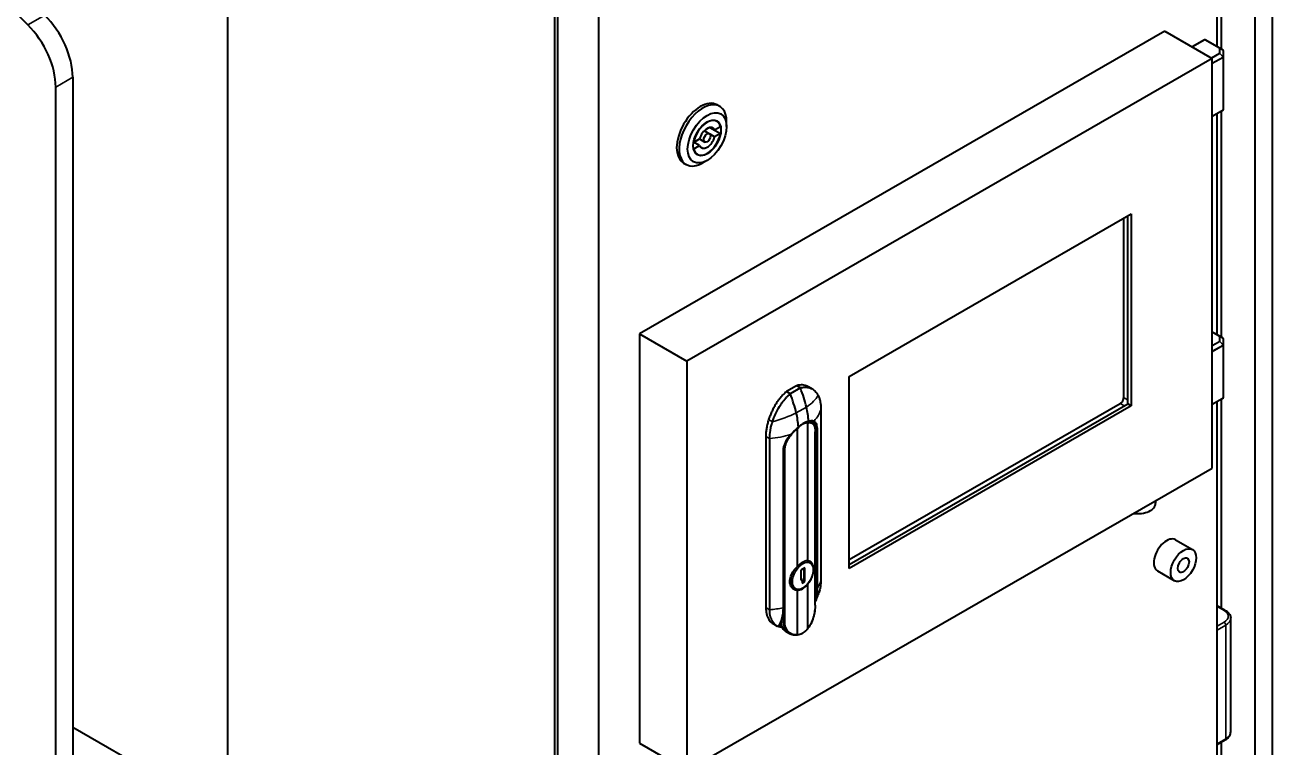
# Model space of a CAD drawing. Header units: millimetres. Extents: x 0 to 5945, y 0 to 4205.
# Drawn here: x 5413.3 to 5673.5, y 3348.7 to 3499.3 of the extents above; entities that cross this region are included whole.
import ezdxf

# ---------------------------------------------------------------- set-up
doc = ezdxf.new("R2010")
doc.units = ezdxf.units.MM
doc.header["$LTSCALE"] = 5
doc.layers.add('가시적인 것(ISO)', color=3, linetype='Continuous', lineweight=40)
doc.layers.add('가시적인 좁은 것(ISO)', color=3, linetype='Continuous', lineweight=35)

msp = doc.modelspace()

# ---------------------------------------------------------------- linework, layer by layer
at = {"layer": '가시적인 것(ISO)'}
for p, q in [((5673.4529, 3632.4644), (5673.4529, 3236.5124)), ((5669.9174, 3234.4764), (5669.9174, 3630.4285)), ((5662.0332, 3494.7441), (5662.0332, 3591.8145)), ((5455.558, 3561.4055), (5455.558, 3284.1232)), ((5662.8463, 3537.7367), (5662.8463, 3494.2748)), ((5413.9273, 3499.3147), (5378.8023, 3534.3231)), ((5523.7938, 3522.7948), (5523.7938, 3244.8288)), ((5524.5009, 3244.4216), (5524.5009, 3522.3877)), ((5532.9862, 3239.5353), (5532.9862, 3517.5013)), ((5651.073, 3498.027), (5541.4715, 3434.9117)), ((5651.073, 3498.027), (5660.9725, 3492.3263)), ((5659.373, 3496.2185), (5656.8214, 3494.7491)), ((5662.5291, 3494.4585), (5659.4728, 3496.2185)), ((5663.2207, 3494.0581), (5662.5293, 3494.4584)), ((5663.2706, 3493.9715), (5663.2706, 3492.5941)), ((5660.9725, 3492.3263), (5551.371, 3429.2109)), ((5660.9725, 3406.8926), (5660.9725, 3492.3263)), ((5663.2706, 3492.5941), (5663.2706, 3481.6249)), ((5419.743, 3090.4106), (5419.743, 3486.3626)), ((5423.2786, 3488.3986), (5423.2786, 3092.4466)), ((5557.6926, 3482.6427), (5558.2229, 3482.3373)), ((5662.5291, 3481.1379), (5660.9725, 3480.2415)), ((5662.0332, 3434.6544), (5662.0332, 3480.8523)), ((5663.2207, 3481.5384), (5662.5293, 3481.138)), ((5662.8463, 3481.3216), (5662.8463, 3434.1851)), ((5557.2199, 3479.4531), (5557.6097, 3479.2286)), ((5559.6795, 3478.1036), (5559.6795, 3479.1216)), ((5552.8498, 3474.8656), (5554.0455, 3475.5541)), ((5554.0083, 3475.5327), (5555.1146, 3474.8956)), ((5555.0334, 3477.2503), (5556.1126, 3476.6288)), ((5555.3169, 3477.5025), (5555.9103, 3477.8442)), ((5556.1909, 3477.918), (5558.3774, 3476.6589)), ((5557.1817, 3477.3602), (5556.2086, 3477.9206)), ((5557.1817, 3475.9703), (5556.2293, 3476.5188)), ((5558.3774, 3478.0487), (5557.1817, 3477.3602)), ((5558.3774, 3476.6589), (5557.1817, 3475.9703)), ((5552.782, 3473.5148), (5552.8498, 3473.4757)), ((5554.0455, 3474.1643), (5552.8033, 3474.8796)), ((5552.8053, 3474.8911), (5552.8498, 3474.8656)), ((5552.8498, 3473.4757), (5554.0455, 3474.1643)), ((5550.7062, 3470.5105), (5551.2365, 3470.2051)), ((5553.2276, 3472.5204), (5553.6175, 3472.2959)), ((5555.6293, 3471.0704), (5554.7489, 3470.5595)), ((5585.2237, 3426.0185), (5644.0903, 3459.9176)), ((5642.4993, 3421.5907), (5642.4993, 3459.0014)), ((5643.3832, 3420.2649), (5643.3832, 3459.5104)), ((5644.0903, 3459.9176), (5644.0903, 3419.8577)), ((5541.4715, 3434.9117), (5551.371, 3429.2109)), ((5541.4715, 3434.9117), (5541.4715, 3349.478)), ((5662.5291, 3434.3688), (5660.9725, 3435.2652)), ((5663.2207, 3433.9684), (5662.5293, 3434.3687)), ((5663.2706, 3433.8818), (5663.2706, 3432.5043)), ((5663.2706, 3432.5043), (5663.2706, 3421.5352)), ((5551.371, 3429.2109), (5551.371, 3343.7773)), ((5574.2635, 3424.0608), (5572.1422, 3422.8392)), ((5575.0658, 3423.5988), (5572.9445, 3422.3772)), ((5575.0658, 3423.5988), (5574.2635, 3424.0608)), ((5576.6954, 3423.8686), (5577.4977, 3423.4066)), ((5585.2237, 3385.9587), (5585.2237, 3426.0185)), ((5572.9445, 3422.3772), (5572.1422, 3422.8392)), ((5662.5291, 3421.0482), (5660.9725, 3420.1518)), ((5663.2207, 3421.4486), (5662.5293, 3421.0483)), ((5662.8463, 3421.2319), (5662.8463, 3377.6991)), ((5579.357, 3419.2082), (5579.357, 3383.5002)), ((5585.2237, 3387.7903), (5641.7922, 3420.3659)), ((5585.2237, 3386.7731), (5643.3832, 3420.2649)), ((5644.0903, 3419.8577), (5585.2237, 3385.9587)), ((5644.0903, 3419.8577), (5643.3832, 3420.2649)), ((5662.0332, 3313.8485), (5662.0332, 3420.7626)), ((5576.5579, 3416.242), (5576.5579, 3387.5471)), ((5577.0997, 3416.6708), (5577.4098, 3416.4922)), ((5567.851, 3413.5063), (5567.851, 3377.7983)), ((5573.0665, 3413.6624), (5573.0667, 3413.6623)), ((5574.4203, 3415.0111), (5574.4203, 3386.3162)), ((5578.1599, 3378.315), (5578.1599, 3414.4301)), ((5568.6532, 3413.0443), (5568.6532, 3377.3363)), ((5571.5397, 3377.829), (5571.5397, 3410.5296)), ((5551.371, 3343.7773), (5660.9725, 3406.8926)), ((5649.1662, 3400.0938), (5649.1662, 3399.5473)), ((5653.2979, 3391.9274), (5656.8335, 3389.8914)), ((5576.8174, 3387.5366), (5577.0569, 3387.3987)), ((5575.9633, 3386.0701), (5575.1855, 3385.6222)), ((5575.1855, 3385.6222), (5575.1855, 3383.4966)), ((5575.8572, 3383.2698), (5575.8572, 3386.0091)), ((5575.9633, 3383.2087), (5575.9633, 3386.0701)), ((5649.5552, 3385.428), (5653.0907, 3383.3921)), ((5575.1855, 3383.6188), (5575.3269, 3383.7002)), ((5575.1855, 3383.4966), (5575.433, 3383.6391)), ((5575.433, 3383.6391), (5575.3269, 3383.7002)), ((5575.433, 3383.6391), (5575.433, 3382.9033)), ((5575.433, 3383.0255), (5575.8572, 3383.2698)), ((5575.433, 3382.9033), (5575.9633, 3383.2087)), ((5575.9633, 3383.2087), (5575.8572, 3383.2698)), ((5576.5579, 3382.613), (5576.5579, 3373.3962)), ((5573.39, 3381.8365), (5573.7383, 3381.6359)), ((5574.4203, 3381.3821), (5574.4202, 3372.1652)), ((5663.6969, 3377.2093), (5662.0332, 3378.1673)), ((5569.4239, 3374.3714), (5570.2262, 3373.9094)), ((5574.4203, 3374.7623), (5574.4203, 3374.7623)), ((5664.8261, 3351.8455), (5664.8261, 3375.5544)), ((5572.0507, 3372.7891), (5572.7937, 3372.3612)), ((5455.558, 3334.1972), (5423.2786, 3352.7857)), ((5541.4715, 3349.478), (5551.371, 3343.7773)), ((5662.0332, 3349.2325), (5663.6969, 3350.1906)), ((5662.8463, 3349.7008), (5662.8463, 3230.4045))]:
    msp.add_line(p, q, dxfattribs=at)
for centre, start, end in [((5656.8713, 3494.6625), 119.935992, 137.266348), ((5659.4229, 3496.1319), 60.064008, 119.935992), ((5662.4792, 3494.3719), 59.928412, 60.064008), ((5663.1706, 3493.9715), 0, 59.928412), ((5663.1706, 3481.6249), 300.071588, 0), ((5662.4792, 3434.2822), 59.928412, 60.064008), ((5663.1706, 3433.8818), 0, 59.928412), ((5663.1706, 3421.5352), 300.071588, 0)]:
    msp.add_arc(centre, 0.1, start, end, dxfattribs=at)
for centre, major_axis, ratio, start_param, end_param in [((5410.9042, 3491.4526), (-6.2379, 10.8323), 0.57809312, 3.92892453, 5.150655), ((5414.4397, 3493.4885), (6.2379, -10.8323), 0.57809312, 0.78733187, 2.00906235), ((5554.1994, 3476.5766), (3.4932, 6.0661), 0.57809312, 0, 3.14159265), ((5554.7297, 3476.2712), (3.4932, 6.0661), 0.57809312, 5.49585344, 10.21210983), ((5555.6136, 3475.7622), (1.9961, 3.4663), 0.57809312, 5.70998612, 8.42331341), ((5555.6136, 3475.7622), (-1.9961, -3.4663), 0.57809312, 5.70998612, 8.42331341), ((5555.6136, 3475.7622), (1.1852, 2.0581), 0.57809312, 5.86186575, 8.27143378), ((5555.6136, 3475.7622), (-1.1852, -2.0581), 0.57809312, 5.86186575, 8.27143378), ((5553.3509, 3477.0652), (1.1852, 2.0581), 0.57809312, 3.74747052, 4.1026437), ((5564.0944, 3422.2829), (9.037, -15.693), 0.57809312, 1.08703253, 1.32907794), ((5561.973, 3421.0614), (9.037, -15.693), 0.57809312, 1.08703253, 1.32907795), ((5641.7922, 3421.1835), (-0.499, -0.8666), 0.57809312, 0.78346445, 2.35426078), ((5564.1342, 3420.5889), (7.4406, -12.9208), 0.57809312, 0.86303309, 1.08703253), ((5566.2556, 3421.8105), (7.4406, -12.9208), 0.57809312, 0.8630332, 1.08703253), ((5642.8529, 3420.5727), (0.499, 0.8666), 0.57809312, 4.64779136, 4.77311919), ((5645.4162, 3399.5473), (3.75, 0), 0.5758617, 4.48343102, 6.28318531), ((5651.4266, 3388.6777), (-1.8714, -3.2497), 0.57809312, 3.14159265, 6.28318531), ((5575.4891, 3384.4646), (1.6842, 2.9247), 0.57809312, 0.31910507, 1.24782384), ((5575.4891, 3384.4646), (-1.6842, -2.9247), 0.57809312, 0.31910507, 1.24782384)]:
    msp.add_ellipse(centre, major_axis=major_axis, ratio=ratio, start_param=start_param, end_param=end_param, dxfattribs=at)
for centre, major_axis in [((5555.6136, 3475.7622), (2.8694, 4.9829)), ((5555.6136, 3475.7622), (2.0336, 3.5313)), ((5555.6136, 3475.7622), (0.499, 0.8666)), ((5654.9621, 3386.6417), (-1.8714, -3.2497)), ((5654.9621, 3386.6417), (-0.8293, -1.44))]:
    msp.add_ellipse(centre, major_axis=major_axis, ratio=0.57809312, dxfattribs=at)
for points, knots in [([(5576.6954, 3423.8686), (5576.64, 3423.9005), (5576.4329, 3424.0101), (5576.047, 3424.1532), (5575.5078, 3424.2399), (5574.9118, 3424.2207), (5574.4848, 3424.1285), (5574.2635, 3424.0608)], [0.441971709, 0.441971709, 0.441971709, 0.441971709, 0.4882651, 0.611330706, 0.736475718, 0.865538024, 1, 1, 1, 1]), ([(5575.0658, 3423.5988), (5575.2202, 3423.646), (5575.3728, 3423.6832), (5575.673, 3423.7374), (5575.8203, 3423.7545), (5576.2537, 3423.776), (5576.529, 3423.7507), (5576.9612, 3423.6474), (5577.1266, 3423.5898), (5577.5987, 3423.372), (5577.8803, 3423.1671), (5578.375, 3422.6585), (5578.5872, 3422.3558), (5578.7652, 3422.015)], [-1.43451955, -1.43451955, -1.43451955, -1.43451955, -1.30026929, -1.30026929, -1.16585639, -1.16585639, -0.89694514, -0.89694514, -0.71765182, -0.71765182, -0.35866508, -0.35866508, -0.000001, -0.000001, -0.000001, -0.000001]), ([(5572.1422, 3422.8392), (5571.9208, 3422.652), (5571.4933, 3422.2519), (5570.8962, 3421.5832), (5570.3561, 3420.8739), (5569.8705, 3420.1339), (5569.4365, 3419.3694), (5569.0531, 3418.5871), (5568.7192, 3417.7932), (5568.5296, 3417.2607), (5568.4428, 3416.9947)], [0, 0, 0, 0, 0.13452685, 0.26387613, 0.38935226, 0.51260479, 0.63467196, 0.75644865, 0.87809749, 1, 1, 1, 1]), ([(5569.2451, 3416.5327), (5569.4231, 3417.0785), (5569.6353, 3417.6257), (5570.1299, 3418.7039), (5570.4116, 3419.2332), (5570.8837, 3419.9948), (5571.0491, 3420.2428), (5571.4812, 3420.8439), (5571.7566, 3421.1863), (5572.19, 3421.6639), (5572.3373, 3421.8165), (5572.6375, 3422.108), (5572.7901, 3422.2467), (5572.9445, 3422.3772)], [-1.4373876, -1.4373876, -1.4373876, -1.4373876, -1.07799796, -1.07799796, -0.71829101, -0.71829101, -0.53864198, -0.53864198, -0.26919777, -0.26919777, -0.13451784, -0.13451784, -0.000001, -0.000001, -0.000001, -0.000001]), ([(5578.7652, 3422.015), (5578.8637, 3421.8264), (5578.9501, 3421.6241), (5579.0981, 3421.1961), (5579.1598, 3420.9702), (5579.3078, 3420.262), (5579.357, 3419.749), (5579.357, 3419.2082)], [-0.79365146, -0.79365146, -0.79365146, -0.79365146, -0.595268882, -0.595268882, -0.396857642, -0.396857642, -0.000001, -0.000001, -0.000001, -0.000001]), ([(5568.4428, 3416.9947), (5568.3457, 3416.697), (5568.1742, 3416.0991), (5567.9888, 3415.2121), (5567.8762, 3414.3411), (5567.851, 3413.7804), (5567.851, 3413.5063)], [0, 0, 0, 0, 0.24645899, 0.4954043, 0.74660811, 1, 1, 1, 1]), ([(5568.6532, 3413.0443), (5568.6532, 3413.585), (5568.7025, 3414.1548), (5568.8505, 3415.0335), (5568.9122, 3415.3304), (5569.0602, 3415.9289), (5569.1465, 3416.2307), (5569.2451, 3416.5327)], [-0.794182825, -0.794182825, -0.794182825, -0.794182825, -0.397060479, -0.397060479, -0.1985164, -0.1985164, -0.000001, -0.000001, -0.000001, -0.000001]), ([(5576.6886, 3416.58), (5576.7082, 3416.5839), (5576.726, 3416.5948), (5576.74, 3416.6117), (5576.7543, 3416.629), (5576.7642, 3416.6535), (5576.7683, 3416.6785)], [0.339561193, 0.339561193, 0.339561193, 0.339561193, 0.666666667, 0.666666667, 0.666666667, 0.99993608, 0.99993608, 0.99993608, 0.99993608]), ([(5577.7097, 3416.605), (5577.5249, 3416.6912), (5577.2566, 3416.7114), (5576.8524, 3416.6259), (5576.7758, 3416.6061), (5576.6966, 3416.582)], [0, 0, 0, 0, 0.363119277, 0.363119277, 0.443677585, 0.443677585, 0.443677585, 0.443677585]), ([(5577.0144, 3416.6583), (5577.0414, 3416.6491), (5577.068, 3416.6387), (5577.0949, 3416.6266), (5577.0959, 3416.6262), (5577.0968, 3416.6257)], [0.4280781682, 0.4280781682, 0.4280781682, 0.4280781682, 0.4493135178, 0.4493135178, 0.4501044061, 0.4501044061, 0.4501044061, 0.4501044061]), ([(5577.4098, 3416.4922), (5577.6001, 3416.3826), (5577.7541, 3416.212), (5577.9833, 3415.7834), (5578.0609, 3415.5159), (5578.1426, 3414.9733), (5578.1599, 3414.711), (5578.1599, 3414.4301)], [0, 0, 0, 0, 0.252463428, 0.252463428, 0.518172667, 0.518172667, 0.721916025, 0.721916025, 0.721916025, 0.721916025]), ([(5573.051, 3413.8582), (5572.6917, 3413.4438), (5572.3683, 3412.9975), (5571.8765, 3412.1051), (5571.6979, 3411.6468), (5571.563, 3410.9753), (5571.5397, 3410.7491), (5571.5397, 3410.5296)], [0, 0, 0, 0, 0.330356919, 0.330356919, 0.650169918, 0.650169918, 0.813871329, 0.813871329, 0.813871329, 0.813871329]), ([(5574.6461, 3415.399), (5574.2681, 3415.0968), (5573.8864, 3414.7484), (5573.3656, 3414.2109), (5573.2051, 3414.036), (5573.051, 3413.8582)], [0, 0, 0, 0, 0.307704848, 0.307704848, 0.449475021, 0.449475021, 0.449475021, 0.449475021]), ([(5574.647, 3415.4569), (5574.6546, 3415.4386), (5574.6569, 3415.4212), (5574.6534, 3415.4102), (5574.6519, 3415.4054), (5574.6495, 3415.4017), (5574.6461, 3415.399)], [0.000145016, 0.000145016, 0.000145016, 0.000145016, 0.333333333, 0.333333333, 0.333333333, 0.476551125, 0.476551125, 0.476551125, 0.476551125]), ([(5573.7383, 3381.6359), (5573.917, 3381.533), (5574.1205, 3381.4746), (5574.5614, 3381.4477), (5574.8002, 3381.4849), (5575.2999, 3381.6537), (5575.5614, 3381.7935), (5576.0708, 3382.1607), (5576.3184, 3382.3895), (5576.7725, 3382.9094), (5576.9791, 3383.2), (5577.3325, 3383.8145), (5577.4795, 3384.1381), (5577.7, 3384.7889), (5577.7732, 3385.1159), (5577.8361, 3385.744), (5577.8253, 3386.0449), (5577.7131, 3386.5868), (5577.6127, 3386.8294), (5577.3546, 3387.1807), (5577.216, 3387.307), (5577.0569, 3387.3987)], [3.92892453, 3.92892453, 3.92892453, 3.92892453, 4.20879752, 4.20879752, 4.5093924, 4.5093924, 4.83704945, 4.83704945, 5.1697905, 5.1697905, 5.5005498, 5.5005498, 5.83033005, 5.83033005, 6.16109319, 6.16109319, 6.49383024, 6.49383024, 6.82130537, 6.82130537, 7.07051718, 7.07051718, 7.07051718, 7.07051718]), ([(5576.5579, 3387.5471), (5576.7635, 3387.5624), (5576.9402, 3387.5243), (5577.1959, 3387.3757), (5577.2971, 3387.2727), (5577.3787, 3387.1357)], [1.323156262, 1.323156262, 1.323156262, 1.323156262, 1.533460532, 1.533460532, 1.70573438, 1.70573438, 1.70573438, 1.70573438]), ([(5574.4203, 3381.3821), (5574.1589, 3381.3989), (5573.9125, 3381.4771), (5573.4544, 3381.7427), (5573.2277, 3381.9711), (5572.9221, 3382.5453), (5572.8443, 3382.8908), (5572.8443, 3383.239), (5572.8443, 3383.5873), (5572.9221, 3383.9825), (5573.2277, 3384.7668), (5573.4544, 3385.1567), (5573.9125, 3385.7808), (5574.1589, 3386.0625), (5574.4203, 3386.3162)], [-0.72151837, -0.72151837, -0.72151837, -0.72151837, -0.5112141, -0.5112141, -0.25560705, -0.25560705, 0, 0, 0, 0.25560705, 0.25560705, 0.5112141, 0.5112141, 0.72151837, 0.72151837, 0.72151837, 0.72151837]), ([(5579.357, 3383.5002), (5579.3557, 3383.2865), (5579.3448, 3383.0673), (5579.3041, 3382.6204), (5579.2743, 3382.3928), (5579.1568, 3381.7005), (5579.0413, 3381.228), (5578.8882, 3380.7447), (5578.8859, 3380.7374), (5578.8836, 3380.7301)], [-1.250789857, -1.250789857, -1.250789857, -1.250789857, -1.094686859, -1.094686859, -0.938453871, -0.938453871, -0.625614035, -0.625614035, -0.620816902, -0.620816902, -0.620816902, -0.620816902]), ([(5578.1599, 3378.947), (5578.2101, 3379.0478), (5578.2585, 3379.1483), (5578.384, 3379.4177), (5578.4576, 3379.5858), (5578.5952, 3379.9187), (5578.6591, 3380.0836), (5578.7779, 3380.4097), (5578.8328, 3380.5709), (5578.8836, 3380.7301)], [1.149792044, 1.149792044, 1.149792044, 1.149792044, 1.169368017, 1.169368017, 1.202514606, 1.202514606, 1.235661195, 1.235661195, 1.268807784, 1.268807784, 1.268807784, 1.268807784]), ([(5567.851, 3377.7983), (5567.8525, 3377.5544), (5567.8808, 3377.0803), (5567.9987, 3376.4237), (5568.1902, 3375.831), (5568.4524, 3375.3107), (5568.7822, 3374.8688), (5569.1159, 3374.5663), (5569.3418, 3374.4187), (5569.4239, 3374.3714)], [0, 0, 0, 0, 0.087122564, 0.174418457, 0.261732404, 0.348756096, 0.435926926, 0.523749665, 0.571429245, 0.571429245, 0.571429245, 0.571429245]), ([(5570.4089, 3373.8139), (5570.1357, 3373.9429), (5569.8888, 3374.119), (5569.4554, 3374.5598), (5569.2703, 3374.8232), (5568.9688, 3375.428), (5568.8534, 3375.7675), (5568.7359, 3376.3244), (5568.7061, 3376.5176), (5568.6654, 3376.9175), (5568.6546, 3377.1242), (5568.6532, 3377.3363)], [-1.25220925, -1.25220925, -1.25220925, -1.25220925, -0.93896824, -0.93896824, -0.62576145, -0.62576145, -0.3126285, -0.3126285, -0.1562493, -0.1562493, -0.000001, -0.000001, -0.000001, -0.000001]), ([(5571.5397, 3377.8287), (5571.5382, 3377.507), (5571.5224, 3377.1933), (5571.4619, 3376.5853), (5571.4173, 3376.2909), (5571.2995, 3375.7245), (5571.2263, 3375.4525), (5571.052, 3374.9337), (5570.9508, 3374.687), (5570.7212, 3374.2215), (5570.5928, 3374.0028), (5570.4514, 3373.7994)], [0.005107149, 0.005107149, 0.005107149, 0.005107149, 0.10831928, 0.10831928, 0.211531411, 0.211531411, 0.314743542, 0.314743542, 0.417955672, 0.417955672, 0.521167803, 0.521167803, 0.521167803, 0.521167803]), ([(5578.1599, 3378.315), (5578.1599, 3377.924), (5578.1261, 3377.4878), (5577.9931, 3376.6036), (5577.8936, 3376.1461), (5577.6218, 3375.2383), (5577.4428, 3374.7784), (5577.0011, 3373.9193), (5576.729, 3373.5124), (5576.3454, 3373.089), (5576.2671, 3373.0089), (5576.1868, 3372.933)], [0, 0, 0, 0, 0.28350844, 0.28350844, 0.56135782, 0.56135782, 0.85227851, 0.85227851, 1.15509748, 1.15509748, 1.22978519, 1.22978519, 1.22978519, 1.22978519]), ([(5663.6969, 3377.2093), (5663.8276, 3377.134), (5663.9504, 3377.0515), (5664.177, 3376.8718), (5664.2809, 3376.7747), (5664.4661, 3376.5654), (5664.5474, 3376.4532), (5664.682, 3376.2147), (5664.7352, 3376.0883), (5664.8073, 3375.8261), (5664.8261, 3375.6903), (5664.8261, 3375.5544)], [1.570796327, 1.570796327, 1.570796327, 1.570796327, 1.727875959, 1.727875959, 1.884955592, 1.884955592, 2.042035225, 2.042035225, 2.199114858, 2.199114858, 2.35619449, 2.35619449, 2.35619449, 2.35619449]), ([(5570.9603, 3374.7241), (5570.9665, 3374.6605), (5570.9742, 3374.5976), (5571.0114, 3374.348), (5571.0537, 3374.1674), (5571.1691, 3373.8245), (5571.2421, 3373.6621), (5571.4203, 3373.3615), (5571.5256, 3373.2233), (5571.7669, 3372.9796), (5571.9029, 3372.8742), (5572.0507, 3372.7891)], [3.246907838, 3.246907838, 3.246907838, 3.246907838, 3.299059028, 3.299059028, 3.456525402, 3.456525402, 3.613991777, 3.613991777, 3.771458151, 3.771458151, 3.928924525, 3.928924525, 3.928924525, 3.928924525]), ([(5570.4514, 3373.7994), (5570.4507, 3373.7984), (5570.4479, 3373.7985), (5570.4357, 3373.802), (5570.424, 3373.8068), (5570.4089, 3373.8139)], [-0.0287870389, -0.0287870389, -0.0287870389, -0.0287870389, -0.0172173939, -0.0172173939, -0.0000010422, -0.0000010422, -0.0000010422, -0.0000010422]), ([(5571.2576, 3373.6459), (5571.239, 3373.6473), (5571.2204, 3373.6489), (5570.9448, 3373.6754), (5570.6967, 3373.7312), (5570.4638, 3373.8173)], [0.473105622, 0.473105622, 0.473105622, 0.473105622, 0.490373943, 0.490373943, 0.730621795, 0.730621795, 0.730621795, 0.730621795]), ([(5575.2171, 3372.2727), (5574.8709, 3372.1171), (5574.5039, 3372.0318), (5573.7936, 3372.0115), (5573.4418, 3372.0747), (5573.0087, 3372.2474), (5572.899, 3372.3005), (5572.7937, 3372.3612)], [0, 0, 0, 0, 0.278209842, 0.278209842, 0.553977849, 0.553977849, 0.651300086, 0.651300086, 0.651300086, 0.651300086]), ([(5576.5579, 3373.3962), (5576.5579, 3373.3895), (5576.554, 3373.3749), (5576.5437, 3373.352), (5576.5312, 3373.3293), (5576.5165, 3373.3057), (5576.4997, 3373.2808), (5576.4804, 3373.2542), (5576.4586, 3373.2256), (5576.4339, 3373.1947), (5576.4066, 3373.1621), (5576.3765, 3373.1275), (5576.343, 3373.0905), (5576.3064, 3373.0515), (5576.2668, 3373.0109), (5576.2244, 3372.9688), (5576.1792, 3372.9256), (5576.1315, 3372.8816), (5576.0814, 3372.837), (5576.0291, 3372.7921), (5575.9748, 3372.7472), (5575.9187, 3372.7025), (5575.8609, 3372.6582), (5575.8019, 3372.6147), (5575.7417, 3372.5721), (5575.6806, 3372.5307), (5575.6189, 3372.4906), (5575.5569, 3372.4521), (5575.4948, 3372.4153), (5575.4328, 3372.3803), (5575.3705, 3372.3469), (5575.3085, 3372.3154), (5575.247, 3372.286), (5575.1862, 3372.2587), (5575.1265, 3372.2337), (5575.068, 3372.2109), (5575.0111, 3372.1905), (5574.956, 3372.1723), (5574.9029, 3372.1565), (5574.8519, 3372.143), (5574.8034, 3372.1317), (5574.7574, 3372.1226), (5574.7142, 3372.1155), (5574.674, 3372.1104), (5574.6368, 3372.1071), (5574.6028, 3372.1055), (5574.5723, 3372.1054), (5574.5447, 3372.1066), (5574.5198, 3372.109), (5574.4978, 3372.1125), (5574.4785, 3372.117), (5574.4617, 3372.1225), (5574.447, 3372.1292), (5574.4345, 3372.1373), (5574.4242, 3372.1485), (5574.4202, 3372.1587), (5574.4202, 3372.1652)], [0, 0, 0, 0, 0.018518519, 0.037037037, 0.055555556, 0.074074074, 0.092592593, 0.111111111, 0.12962963, 0.148148148, 0.166666667, 0.185185185, 0.203703704, 0.222222222, 0.240740741, 0.259259259, 0.277777778, 0.296296296, 0.314814815, 0.333333333, 0.351851852, 0.37037037, 0.388888889, 0.407407407, 0.425925926, 0.444444444, 0.462962963, 0.481481481, 0.5, 0.518518519, 0.537037037, 0.555555556, 0.574074074, 0.592592593, 0.611111111, 0.62962963, 0.648148148, 0.666666667, 0.685185185, 0.703703704, 0.722222222, 0.740740741, 0.759259259, 0.777777778, 0.796296296, 0.814814815, 0.833333333, 0.851851852, 0.87037037, 0.888888889, 0.907407407, 0.925925926, 0.944444444, 0.962962963, 0.981481481, 0.999996745, 0.999996745, 0.999996745, 0.999996745]), ([(5663.6969, 3350.1906), (5663.8276, 3350.2659), (5663.9504, 3350.3484), (5664.177, 3350.528), (5664.2809, 3350.6252), (5664.4661, 3350.8345), (5664.5474, 3350.9467), (5664.682, 3351.1852), (5664.7352, 3351.3115), (5664.8073, 3351.5738), (5664.8261, 3351.7096), (5664.8261, 3351.8455)], [3.141592654, 3.141592654, 3.141592654, 3.141592654, 3.298672286, 3.298672286, 3.455751919, 3.455751919, 3.612831552, 3.612831552, 3.769911184, 3.769911184, 3.926990817, 3.926990817, 3.926990817, 3.926990817])]:
    msp.add_open_spline(points, degree=3, knots=knots, dxfattribs=at)
for points in [[(5576.5579, 3416.242), (5576.5579, 3416.2486), (5576.5541, 3416.2589), (5576.5436, 3416.2701), (5576.5308, 3416.2784), (5576.5159, 3416.2851), (5576.4991, 3416.2905), (5576.4801, 3416.2948), (5576.4588, 3416.2982), (5576.435, 3416.3006), (5576.4088, 3416.3018), (5576.3803, 3416.3018), (5576.3496, 3416.3006), (5576.3161, 3416.298), (5576.2797, 3416.2939), (5576.2405, 3416.288), (5576.1983, 3416.2804), (5576.1532, 3416.2707), (5576.1051, 3416.2588), (5576.0539, 3416.2446), (5575.9997, 3416.2278), (5575.9424, 3416.2082), (5575.8821, 3416.1857), (5575.8188, 3416.16), (5575.7525, 3416.1311), (5575.6832, 3416.0985), (5575.6116, 3416.0625), (5575.5381, 3416.0231), (5575.4635, 3415.9806), (5575.3885, 3415.9352), (5575.3136, 3415.8873), (5575.2396, 3415.8374), (5575.167, 3415.7859), (5575.0965, 3415.7334), (5575.0287, 3415.6805), (5574.9643, 3415.6279), (5574.9036, 3415.5763), (5574.8474, 3415.5263), (5574.7958, 3415.4787), (5574.7486, 3415.4334), (5574.7056, 3415.3906), (5574.6665, 3415.3502), (5574.6309, 3415.3121), (5574.5989, 3415.2766), (5574.5695, 3415.2427), (5574.5428, 3415.2106), (5574.5188, 3415.1805), (5574.4974, 3415.1525), (5574.4786, 3415.1264), (5574.4619, 3415.1018), (5574.4472, 3415.0782), (5574.4346, 3415.0555), (5574.4242, 3415.0324), (5574.4203, 3415.0176), (5574.4203, 3415.0111)], [(5575.6638, 3416.1824), (5575.3184, 3415.9835), (5574.9722, 3415.7163), (5574.6476, 3415.4003)], [(5576.6886, 3416.58), (5576.3581, 3416.5149), (5576.0074, 3416.3802), (5575.6638, 3416.1824)], [(5577.7617, 3416.578), (5577.7448, 3416.5877), (5577.7275, 3416.5967), (5577.7097, 3416.605)], [(5577.7617, 3416.578), (5577.7618, 3416.578), (5577.7618, 3416.578), (5577.7618, 3416.578)], [(5576.7375, 3382.8832), (5576.6805, 3382.7905), (5576.6205, 3382.7001), (5576.5579, 3382.613)], [(5578.1599, 3378.315), (5578.1599, 3378.315), (5578.1599, 3378.315), (5578.1599, 3378.315)], [(5571.9979, 3373.668), (5571.9979, 3373.668), (5571.9979, 3373.668), (5571.9978, 3373.668)]]:
    msp.add_open_spline(points, degree=3, dxfattribs=at)
at = {"layer": '가시적인 좁은 것(ISO)'}
for p, q in [((5417.4628, 3501.3507), (5413.9273, 3499.3147)), ((5659.4229, 3496.2136), (5656.8713, 3494.7442)), ((5656.8713, 3494.7442), (5657.7905, 3494.2149)), ((5662.4792, 3494.4536), (5659.4229, 3496.2136)), ((5662.4792, 3493.406), (5662.4792, 3494.4536)), ((5663.2413, 3494.0293), (5662.5499, 3494.4297)), ((5662.5499, 3493.3821), (5662.5499, 3494.4297)), ((5663.2413, 3494.0293), (5663.2413, 3492.6519)), ((5660.7884, 3492.4323), (5662.4792, 3493.406)), ((5660.8592, 3492.3916), (5662.5292, 3493.3533)), ((5663.2206, 3492.6231), (5660.9725, 3491.3285)), ((5663.2413, 3492.5533), (5660.9725, 3491.2468)), ((5663.2206, 3492.6231), (5662.5292, 3493.3533)), ((5663.2413, 3492.6519), (5662.5499, 3493.3821)), ((5663.2413, 3492.5533), (5663.2413, 3481.5842)), ((5423.2786, 3488.3986), (5419.743, 3486.3626)), ((5663.2413, 3481.5842), (5660.9725, 3480.2777)), ((5663.2206, 3481.5383), (5660.9725, 3480.2437)), ((5662.5292, 3481.138), (5660.9725, 3480.2415)), ((5663.2206, 3481.5383), (5662.5292, 3481.138)), ((5662.4792, 3434.3639), (5660.9725, 3435.2316)), ((5662.4792, 3433.3163), (5662.4792, 3434.3639)), ((5663.2413, 3433.9396), (5662.5499, 3434.34)), ((5662.5499, 3433.2923), (5662.5499, 3434.34)), ((5663.2413, 3433.9396), (5663.2413, 3432.5622)), ((5660.9725, 3432.4487), (5662.4792, 3433.3163)), ((5660.9725, 3432.3671), (5662.5292, 3433.2636)), ((5663.2206, 3432.5334), (5660.9725, 3431.2388)), ((5663.2413, 3432.4636), (5660.9725, 3431.1571)), ((5663.2206, 3432.5334), (5662.5292, 3433.2636)), ((5663.2413, 3432.5622), (5662.5499, 3433.2923)), ((5663.2413, 3432.4636), (5663.2413, 3421.4945)), ((5643.3832, 3421.0817), (5642.4993, 3421.5907)), ((5663.2413, 3421.4945), (5660.9725, 3420.1879)), ((5663.2206, 3421.4486), (5660.9725, 3420.154)), ((5662.5292, 3421.0482), (5660.9725, 3420.1518)), ((5663.2206, 3421.4486), (5662.5292, 3421.0482)), ((5576.3286, 3419.6087), (5574.2072, 3418.3871)), ((5641.7922, 3420.3659), (5642.6754, 3419.8573)), ((5569.2451, 3416.5327), (5568.4428, 3416.9947)), ((5577.0346, 3416.6616), (5577.0968, 3416.6257)), ((5568.6532, 3413.0443), (5567.851, 3413.5063)), ((5578.1274, 3414.7121), (5578.1275, 3414.712)), ((5578.1374, 3378.2555), (5578.1377, 3414.3708)), ((5578.1544, 3414.6965), (5578.39, 3414.5608)), ((5578.39, 3414.5608), (5578.39, 3381.8608)), ((5578.636, 3414.5908), (5578.636, 3381.8902)), ((5571.4635, 3410.8128), (5571.4635, 3410.8128)), ((5571.5459, 3410.7286), (5571.5459, 3374.6502)), ((5571.8263, 3410.7361), (5571.8263, 3374.621)), ((5571.4436, 3377.7484), (5571.4436, 3410.449)), ((5568.6532, 3377.3363), (5567.851, 3377.7983)), ((5662.0332, 3377.9991), (5663.4474, 3377.1847)), ((5571.0883, 3374.9137), (5571.0883, 3375.0476)), ((5571.5459, 3374.6502), (5571.0883, 3374.9137)), ((5574.4203, 3374.8472), (5574.4203, 3374.8472)), ((5662.0332, 3373.9272), (5663.4474, 3374.7416)), ((5663.8009, 3374.1292), (5662.0332, 3373.1112)), ((5663.8009, 3374.1292), (5663.8009, 3350.4203)), ((5662.0332, 3349.4023), (5663.8009, 3350.4203))]:
    msp.add_line(p, q, dxfattribs=at)
for centre, major_axis, ratio, start_param, end_param in [((5656.8713, 3494.6625), (-0.0499, 0.0867), 0.57809312, 5.49972085, 6.28318531), ((5656.8713, 3494.6625), (-0.0499, -0.0867), 0.57809312, 3.92505711, 4.48902768), ((5657.7905, 3494.1331), (-0.0499, -0.0867), 0.57809312, 3.92505711, 4.48902768), ((5657.6491, 3494.1334), (0.2, 0), 0.5758617, 6.21196525, 7.06858347), ((5659.4229, 3496.1319), (-0.0499, 0.0867), 0.57809312, 5.49972085, 6.28318531), ((5659.4229, 3496.1319), (0.0499, 0.0867), 0.57809312, 0, 0.78346445), ((5662.4792, 3494.3719), (0.0499, 0.0867), 0.57809312, 0, 0.78346445), ((5662.4792, 3494.3719), (0.1, 0), 0.81754712, 0.78539816, 1.57079633), ((5662.4792, 3494.3719), (0.0501, 0.0865), 0.62057873, 5.73716909, 6.28318531), ((5663.1706, 3493.9715), (0.0501, 0.0865), 0.62057873, 5.73716909, 6.28318531), ((5663.1706, 3493.9715), (0.1, 0), 0.81754712, 0, 0.78539816), ((5662.4792, 3493.3243), (0.0499, -0.0867), 0.57809312, 1.57273004, 2.3581282), ((5662.4792, 3493.3243), (-0.1, 0), 0.81754712, 3.92699082, 4.71238898), ((5662.4792, 3493.3243), (0.0726, 0.0688), 0.16097886, 5.30987609, 5.85790449), ((5663.1706, 3492.5941), (0.0726, 0.0688), 0.16097886, 5.30987609, 5.85790449), ((5663.1706, 3492.5941), (-0.0499, 0.0867), 0.57809312, 3.92892453, 4.71432269), ((5663.1706, 3492.5941), (0.1, 0), 0.81754712, 0, 0.78539816), ((5663.1706, 3492.5941), (0.1, 0), 0.5758617, 5.49778714, 6.28318531), ((5663.1706, 3481.6249), (0.0499, -0.0867), 0.57809312, 0.00193371, 0.78733187), ((5663.1706, 3481.6249), (0.0501, -0.0865), 0.62057873, 6.28117313, 6.28318532), ((5663.1706, 3481.6249), (0.1, 0), 0.5758617, 5.49778714, 6.28318531), ((5662.4792, 3434.2822), (0.0499, 0.0867), 0.57809312, 0, 0.78346445), ((5662.4792, 3434.2822), (0.1, 0), 0.81754712, 0.78539816, 1.57079633), ((5662.4792, 3434.2822), (0.0501, 0.0865), 0.62057873, 5.73716909, 6.28318531), ((5663.1706, 3433.8818), (0.0501, 0.0865), 0.62057873, 5.73716909, 6.28318531), ((5663.1706, 3433.8818), (0.1, 0), 0.81754712, 0, 0.78539816), ((5662.4792, 3433.2345), (0.0499, -0.0867), 0.57809312, 1.57273004, 2.3581282), ((5662.4792, 3433.2345), (-0.1, 0), 0.81754712, 3.92699082, 4.71238898), ((5662.4792, 3433.2345), (0.0726, 0.0688), 0.16097886, 5.30987609, 5.85790449), ((5663.1706, 3432.5043), (0.0726, 0.0688), 0.16097886, 5.30987609, 5.85790449), ((5663.1706, 3432.5043), (-0.0499, 0.0867), 0.57809312, 3.92892453, 4.71432269), ((5663.1706, 3432.5043), (0.1, 0), 0.81754712, 0, 0.78539816), ((5663.1706, 3432.5043), (0.1, 0), 0.5758617, 5.49778714, 6.28318531), ((5566.8535, 3420.8372), (12.2215, 2.8307), 0.37951974, 5.50717378, 5.95373089), ((5663.1706, 3421.5352), (0.0499, -0.0867), 0.57809312, 0.00193371, 0.78733187), ((5663.1706, 3421.5352), (0.0501, -0.0865), 0.62057873, 6.28117311, 6.2831853), ((5663.1706, 3421.5352), (0.1, 0), 0.5758617, 5.49778714, 6.28318531), ((5566.8535, 3420.8372), (-12.2215, -2.8307), 0.37951974, 1.67931139, 2.1258685), ((5566.9308, 3420.2001), (12.545, 0), 0.5758617, 5.77726388, 6.14545337), ((5575.589, 3416.3124), (0.0748, -0.13), 0.57815736, 6.28317155, 7.16167552), ((5575.1148, 3412.4767), (2.308, 4.0079), 0.57809312, 0.13236587, 0.17245361), ((5577.7731, 3416.741), (-0.0634, -0.1359), 0.91698565, 0.00008898, 1.68776196), ((5566.9308, 3420.2001), (-12.545, 0), 0.5758617, 1.70852827, 2.07671775), ((5572.9376, 3413.9564), (0.1133, -0.0983), 0.08786172, 5.48239283, 6.28318579), ((5578.4961, 3414.6219), (0.15, 0), 0.5758617, 3.92699082, 5.91520942), ((5571.3897, 3410.5296), (0.15, 0), 0.5758617, 5.08036487, 6.28318531), ((5571.7227, 3410.8672), (-0.25, 0), 0.5758617, 0.7988475, 1.99824345), ((5575.3976, 3384.5173), (1.6593, 2.8814), 0.57809312, 0, 0.25915256), ((5575.3976, 3384.5173), (-1.6593, -2.8814), 0.57809312, 4.61652641, 6.28318531), ((5570.5435, 3386.5981), (5.7113, -9.9179), 0.57809312, 0.44254669, 0.78223858), ((5578.4961, 3381.9218), (0.15, -0.0007), 0.57879861, 3.92953861, 5.91775918), ((5566.9309, 3384.5176), (12.5449, -0.0344), 0.57746173, 5.916794, 6.14703855), ((5570.3944, 3386.5122), (5.6429, -9.799), 0.57809312, 0.54676861, 0.78223857), ((5566.9309, 3384.5176), (-12.5449, 0.0301), 0.57769152, 1.70991132, 1.94015587), ((5563.351, 3382.4562), (5.7113, -9.9179), 0.57809312, 0.27607639, 0.78223858), ((5571.3897, 3377.829), (0.15, 0), 0.5758617, 5.08036487, 6.28318531), ((5663.4474, 3376.776), (0.2495, 0.4333), 0.57809312, 0, 0.78346445), ((5661.3261, 3375.9631), (3, 0), 0.5758617, 5.49778714, 7.06858347), ((5571.4419, 3375.1173), (0.5, 0), 0.5758617, 3.80551521, 3.92699082), ((5574.3587, 3376.797), (-2.308, -4.0079), 0.57809312, 5.49585344, 6.28318531), ((5571.7227, 3374.752), (-0.25, 0), 0.5758617, 0.78539817, 1.99824345), ((5663.4474, 3374.3328), (0.2495, -0.4333), 0.57809312, 0.78733187, 2.3581282), ((5661.3261, 3375.5544), (3.5, 0), 0.5758617, 5.49778714, 6.28318531), ((5661.3261, 3351.8455), (3.5, 0), 0.5758617, 5.49778714, 6.28318531), ((5663.4474, 3350.6239), (0.2495, -0.4333), 0.57809312, 0, 0.78733187)]:
    msp.add_ellipse(centre, major_axis=major_axis, ratio=ratio, start_param=start_param, end_param=end_param, dxfattribs=at)
msp.add_ellipse((5575.5744, 3384.4155), major_axis=(-1.5345, -2.6647), ratio=0.57809312, dxfattribs=at)
for points, knots in [([(5574.647, 3415.4569), (5574.769, 3415.5763), (5574.8978, 3415.6917), (5575.0346, 3415.8033), (5575.0671, 3415.8298), (5575.1002, 3415.8562), (5575.1337, 3415.8823), (5575.3078, 3416.018), (5575.4947, 3416.1476), (5575.6946, 3416.2627)], [0, 0, 0, 0, 0.40386338, 0.40386338, 0.40386338, 0.5, 0.5, 0.5, 1, 1, 1, 1]), ([(5575.6946, 3416.2627), (5575.8628, 3416.3595), (5576.0362, 3416.4437), (5576.2153, 3416.5143), (5576.23, 3416.5201), (5576.2448, 3416.5259), (5576.2596, 3416.5315), (5576.4248, 3416.5942), (5576.5948, 3416.6452), (5576.7683, 3416.6785)], [0.000000008, 0.000000008, 0.000000008, 0.000000008, 0.5, 0.5, 0.5, 0.541100474, 0.541100474, 0.541100474, 0.999998195, 0.999998195, 0.999998195, 0.999998195]), ([(5576.5579, 3416.242), (5576.6919, 3416.2764), (5576.8173, 3416.2998), (5576.9347, 3416.3081), (5577.0521, 3416.3165), (5577.1613, 3416.3099), (5577.2617, 3416.2887), (5577.3621, 3416.2676), (5577.4536, 3416.232), (5577.5361, 3416.1812), (5577.6185, 3416.1304), (5577.692, 3416.0645), (5577.7568, 3415.9839), (5577.8215, 3415.9033), (5577.8775, 3415.808), (5577.9254, 3415.6992), (5577.9733, 3415.5904), (5578.0129, 3415.468), (5578.0444, 3415.3319), (5578.0758, 3415.1958), (5578.0991, 3415.0461), (5578.1143, 3414.8854), (5578.1296, 3414.7247), (5578.1369, 3414.553), (5578.1377, 3414.3708)], [0, 0, 0, 0, 0.125, 0.125, 0.125, 0.25, 0.25, 0.25, 0.375, 0.375, 0.375, 0.5, 0.5, 0.5, 0.625, 0.625, 0.625, 0.75, 0.75, 0.75, 0.875, 0.875, 0.875, 1, 1, 1, 1]), ([(5576.7683, 3416.6785), (5576.8583, 3416.706), (5576.9467, 3416.7295), (5577.0331, 3416.7479), (5577.0831, 3416.7586), (5577.1324, 3416.7675), (5577.181, 3416.7745), (5577.2894, 3416.7901), (5577.3942, 3416.796), (5577.4951, 3416.7914), (5577.5178, 3416.7904), (5577.5402, 3416.7888), (5577.5625, 3416.7867), (5577.6839, 3416.7753), (5577.7993, 3416.7477), (5577.9043, 3416.6991)], [0.000024384, 0.000024384, 0.000024384, 0.000024384, 0.211194987, 0.211194987, 0.211194987, 0.333333333, 0.333333333, 0.333333333, 0.605566963, 0.605566963, 0.605566963, 0.666666667, 0.666666667, 0.666666667, 0.999999987, 0.999999987, 0.999999987, 0.999999987]), ([(5577.4098, 3416.4922), (5577.3269, 3416.5399), (5577.2367, 3416.574), (5577.1395, 3416.5952), (5577.0444, 3416.6158), (5576.9428, 3416.624), (5576.8349, 3416.6204)], [0.2233125617, 0.2233125617, 0.2233125617, 0.2233125617, 0.2631578947, 0.2631578947, 0.2631578947, 0.3021106469, 0.3021106469, 0.3021106469, 0.3021106469]), ([(5577.7618, 3416.578), (5577.8444, 3416.5304), (5577.9156, 3416.4693), (5577.9774, 3416.3969), (5578.054, 3416.3072), (5578.1162, 3416.2001), (5578.167, 3416.0807), (5578.2177, 3415.9613), (5578.2574, 3415.8301), (5578.2892, 3415.6846), (5578.3211, 3415.5392), (5578.3454, 3415.3797), (5578.3628, 3415.1943), (5578.3802, 3415.0089), (5578.39, 3414.797), (5578.39, 3414.5608)], [0.03844948, 0.03844948, 0.03844948, 0.03844948, 0.2, 0.2, 0.2, 0.4, 0.4, 0.4, 0.6, 0.6, 0.6, 0.8, 0.8, 0.8, 1, 1, 1, 1]), ([(5577.9043, 3416.6991), (5578.0203, 3416.6471), (5578.1159, 3416.5734), (5578.1969, 3416.4814), (5578.2778, 3416.3895), (5578.344, 3416.2792), (5578.3982, 3416.1565), (5578.4523, 3416.0338), (5578.4943, 3415.8986), (5578.5284, 3415.7488), (5578.5625, 3415.5989), (5578.5885, 3415.4344), (5578.6069, 3415.2437), (5578.6253, 3415.0529), (5578.636, 3414.8359), (5578.636, 3414.5908)], [0, 0, 0, 0, 0.2, 0.2, 0.2, 0.4, 0.4, 0.4, 0.6, 0.6, 0.6, 0.8, 0.8, 0.8, 1, 1, 1, 1]), ([(5571.4436, 3410.449), (5571.4436, 3410.5665), (5571.45, 3410.6839), (5571.4622, 3410.8008), (5571.4744, 3410.9177), (5571.4925, 3411.0341), (5571.5162, 3411.1507), (5571.5399, 3411.2673), (5571.5694, 3411.3842), (5571.6029, 3411.4976), (5571.6364, 3411.6111), (5571.674, 3411.7212), (5571.7167, 3411.8329), (5571.7595, 3411.9447), (5571.8075, 3412.0581), (5571.8636, 3412.1778), (5571.9198, 3412.2975), (5571.9842, 3412.4235), (5572.0579, 3412.5549), (5572.1316, 3412.6863), (5572.2146, 3412.823), (5572.3082, 3412.9652), (5572.4019, 3413.1073), (5572.5062, 3413.2548), (5572.6228, 3413.4076), (5572.7394, 3413.5604), (5572.8682, 3413.7184), (5573.0103, 3413.8809)], [0, 0, 0, 0, 0.11111111, 0.11111111, 0.11111111, 0.22222222, 0.22222222, 0.22222222, 0.33333333, 0.33333333, 0.33333333, 0.44444444, 0.44444444, 0.44444444, 0.55555556, 0.55555556, 0.55555556, 0.66666667, 0.66666667, 0.66666667, 0.77777778, 0.77777778, 0.77777778, 0.88888889, 0.88888889, 0.88888889, 1, 1, 1, 1]), ([(5574.4203, 3415.0111), (5574.2226, 3414.8495), (5574.0301, 3414.6798), (5573.841, 3414.4988), (5573.6519, 3414.3178), (5573.4661, 3414.1255), (5573.294, 3413.9308), (5573.1218, 3413.736), (5572.9633, 3413.5387), (5572.8231, 3413.3469), (5572.683, 3413.155), (5572.5612, 3412.9686), (5572.4569, 3412.791), (5572.3526, 3412.6134), (5572.2656, 3412.4448), (5572.1928, 3412.2846), (5572.1199, 3412.1244), (5572.0611, 3411.9727), (5572.0135, 3411.8293), (5571.9659, 3411.6858), (5571.9297, 3411.5507), (5571.9021, 3411.423), (5571.8746, 3411.2953), (5571.8558, 3411.175), (5571.8437, 3411.0608), (5571.8317, 3410.9466), (5571.8263, 3410.8384), (5571.8263, 3410.7361)], [0, 0, 0, 0, 0.11111111, 0.11111111, 0.11111111, 0.22222222, 0.22222222, 0.22222222, 0.33333333, 0.33333333, 0.33333333, 0.44444444, 0.44444444, 0.44444444, 0.55555556, 0.55555556, 0.55555556, 0.66666667, 0.66666667, 0.66666667, 0.77777778, 0.77777778, 0.77777778, 0.88888889, 0.88888889, 0.88888889, 1, 1, 1, 1]), ([(5573.0103, 3413.8809), (5573.18, 3414.0762), (5573.3543, 3414.2648), (5573.5299, 3414.4449), (5573.5592, 3414.475), (5573.5886, 3414.5048), (5573.618, 3414.5345), (5573.7648, 3414.6822), (5573.9132, 3414.8246), (5574.0677, 3414.9646), (5574.1288, 3415.02), (5574.1908, 3415.0749), (5574.2536, 3415.1295), (5574.3816, 3415.2406), (5574.513, 3415.35), (5574.647, 3415.4569)], [0.000000002, 0.000000002, 0.000000002, 0.000000002, 0.333333333, 0.333333333, 0.333333333, 0.389038849, 0.389038849, 0.389038849, 0.666666667, 0.666666667, 0.666666667, 0.776400558, 0.776400558, 0.776400558, 0.999996954, 0.999996954, 0.999996954, 0.999996954]), ([(5578.1377, 3414.3708), (5578.1516, 3414.3885), (5578.159, 3414.4074), (5578.1598, 3414.4267), (5578.1599, 3414.4278), (5578.1599, 3414.4289), (5578.1599, 3414.4301)], [0.000000025, 0.000000025, 0.000000025, 0.000000025, 0.333333333, 0.333333333, 0.333333333, 0.352931516, 0.352931516, 0.352931516, 0.352931516]), ([(5578.1374, 3378.2555), (5578.1514, 3378.2731), (5578.159, 3378.2924), (5578.1598, 3378.3117), (5578.1599, 3378.3128), (5578.1599, 3378.3139), (5578.1599, 3378.315)], [0, 0, 0, 0, 0.333333333, 0.333333333, 0.333333333, 0.352365552, 0.352365552, 0.352365552, 0.352365552]), ([(5571.5459, 3374.6502), (5571.5459, 3374.4244), (5571.5698, 3374.2032), (5571.6178, 3373.9908), (5571.6185, 3373.9876), (5571.6192, 3373.9844), (5571.62, 3373.9812), (5571.668, 3373.7723), (5571.7396, 3373.572), (5571.8335, 3373.3848), (5571.8364, 3373.3791), (5571.8393, 3373.3734), (5571.8422, 3373.3677), (5571.936, 3373.1841), (5572.0517, 3373.0135), (5572.185, 3372.8612), (5572.1912, 3372.8541), (5572.1974, 3372.8471), (5572.2037, 3372.8401), (5572.3366, 3372.6918), (5572.4865, 3372.5614), (5572.6481, 3372.4521), (5572.6583, 3372.4452), (5572.6686, 3372.4384), (5572.6788, 3372.4317), (5572.7165, 3372.4071), (5572.7548, 3372.3836), (5572.7937, 3372.3612)], [0, 0, 0, 0, 0.058823529, 0.058823529, 0.058823529, 0.059708242, 0.059708242, 0.059708242, 0.117647059, 0.117647059, 0.117647059, 0.119413105, 0.119413105, 0.119413105, 0.176470588, 0.176470588, 0.176470588, 0.179117779, 0.179117779, 0.179117779, 0.235294118, 0.235294118, 0.235294118, 0.238831697, 0.238831697, 0.238831697, 0.251808344, 0.251808344, 0.251808344, 0.251808344]), ([(5571.8263, 3374.621), (5571.8263, 3374.4149), (5571.8476, 3374.2164), (5571.8905, 3374.0243), (5571.9333, 3373.8322), (5571.9978, 3373.6466), (5572.0831, 3373.4724), (5572.1684, 3373.2982), (5572.2744, 3373.1354), (5572.3979, 3372.9889), (5572.5213, 3372.8423), (5572.6621, 3372.712), (5572.8152, 3372.6012), (5572.9682, 3372.4904), (5573.1336, 3372.3992), (5573.3071, 3372.3289), (5573.4807, 3372.2586), (5573.6625, 3372.2091), (5573.8487, 3372.1815), (5574.0349, 3372.1539), (5574.2254, 3372.148), (5574.4202, 3372.1652)], [0, 0, 0, 0, 0.14285714, 0.14285714, 0.14285714, 0.28571429, 0.28571429, 0.28571429, 0.42857143, 0.42857143, 0.42857143, 0.57142857, 0.57142857, 0.57142857, 0.71428571, 0.71428571, 0.71428571, 0.85714286, 0.85714286, 0.85714286, 1, 1, 1, 1]), ([(5570.5876, 3374.0064), (5570.6191, 3373.9925), (5570.6518, 3373.9789), (5570.6857, 3373.9657), (5570.7118, 3373.9555), (5570.7386, 3373.9456), (5570.7661, 3373.9359), (5570.82, 3373.917), (5570.8767, 3373.8992), (5570.9363, 3373.8828), (5570.9631, 3373.8754), (5570.9904, 3373.8684), (5571.0184, 3373.8616), (5571.0682, 3373.8497), (5571.1199, 3373.8388), (5571.1736, 3373.8291)], [0.02368075, 0.02368075, 0.02368075, 0.02368075, 0.080930676, 0.080930676, 0.080930676, 0.125, 0.125, 0.125, 0.211297535, 0.211297535, 0.211297535, 0.25, 0.25, 0.25, 0.318919285, 0.318919285, 0.318919285, 0.318919285])]:
    msp.add_open_spline(points, degree=3, knots=knots, dxfattribs=at)
for points in [[(5575.9215, 3416.384), (5575.9215, 3416.3839), (5575.9215, 3416.3839), (5575.9215, 3416.3839)], [(5571.6863, 3411.7514), (5571.6863, 3411.7513), (5571.6863, 3411.7512), (5571.6862, 3411.7511)], [(5576.5579, 3373.3962), (5576.6916, 3373.5568), (5576.9409, 3373.8966), (5577.2654, 3374.4707), (5577.5377, 3375.087), (5577.758, 3375.7328), (5577.9278, 3376.3918), (5578.0489, 3377.0458), (5578.1217, 3377.6776), (5578.138, 3378.0681), (5578.1374, 3378.2555)], [(5571.9533, 3373.7939), (5571.9533, 3373.7939), (5571.9533, 3373.7939), (5571.9533, 3373.7939)]]:
    msp.add_open_spline(points, degree=3, dxfattribs=at)

doc.saveas('drawing.dxf')
